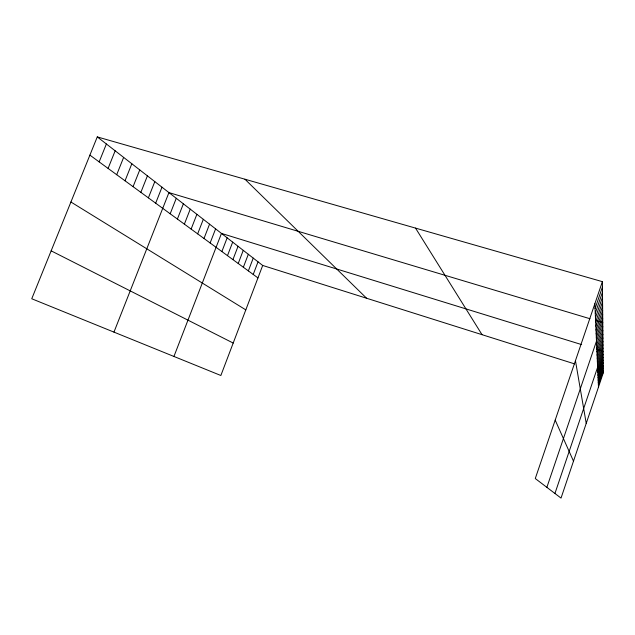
<?xml version="1.0" encoding="UTF-8"?>
<svg xmlns="http://www.w3.org/2000/svg" width="635" height="635" viewBox="0 0 635 635"><rect width="100%" height="100%" fill="white"/><g stroke="black" fill="none" stroke-linecap="round" stroke-linejoin="round"><path stroke-width="0.95" d="M597.36 361.426L602.988 344.813M597.495 364.403L603.02 348.067M554.942 493.466L603.044 351.211L596.519 349.194M597.733 370.038L603.075 354.251M597.852 372.721L603.099 357.18M597.964 375.309L603.131 360.021M598.075 377.817L603.155 362.776M598.178 380.246L603.179 365.435M598.281 382.595L603.202 368.014M598.384 384.881L603.226 370.515M602.393 281.654L603.25 372.935L561.03 498.094L535.273 478.544L602.393 281.654L97.274 136.906L31.75 298.76L220.861 375.499L262.692 265.454L97.274 136.906M595.471 317.746L602.536 296.966M595.654 322.032L602.583 301.665M595.836 326.152L602.623 306.173M596.003 330.113L602.663 310.507M596.17 333.923L602.702 314.682M596.328 337.59L602.742 318.699M546.87 487.347L602.782 322.564L595.439 320.365M596.646 344.837L602.813 326.636M596.797 348.409L602.853 330.549M596.948 351.853L602.885 334.32M597.091 355.163L602.925 337.947M597.233 358.354L602.956 341.44M595.074 308.618L602.448 286.98M595.273 313.277L602.496 292.076M248.356 270.899L253.238 258.112M253.222 274.455L258.032 261.834M238.22 263.493L243.253 250.349M243.356 267.248L248.317 254.286M221.869 251.547L227.155 237.839M227.481 255.643L232.68 242.126M232.926 259.628L238.038 246.293M210.137 242.975L215.598 228.862M173.942 356.457L221.464 233.418L581.66 344.607M197.66 233.863L203.319 219.313M203.994 238.49L209.558 224.163M184.372 224.155L190.238 209.145M191.127 229.084L196.882 214.312M170.188 213.789L176.276 198.295M177.395 219.059L183.372 203.811M155.67 203.184L161.988 187.198M113.959 332.121L168.934 192.595L589.931 318.714M148.384 197.858L154.821 181.618M133.072 186.674L139.756 169.918M140.859 192.357L147.407 175.863M116.705 174.712L123.642 157.401M125.031 180.8L131.834 163.759M108.085 168.418L115.165 150.805M99.155 161.893L106.378 143.978M262.692 265.454L574.564 363.887M597.67 371.181L603.25 372.935M51.149 250.841L233.196 343.059M70.922 202.009L245.808 309.88M89.9 155.13L257.961 277.916M244.951 179.229L366.593 298.244M415.528 228.108L482.044 334.685M555.196 420.108L573.492 461.161M575.453 360.688L586.224 423.418M594.86 303.76L598.48 387.088"/></g></svg>
